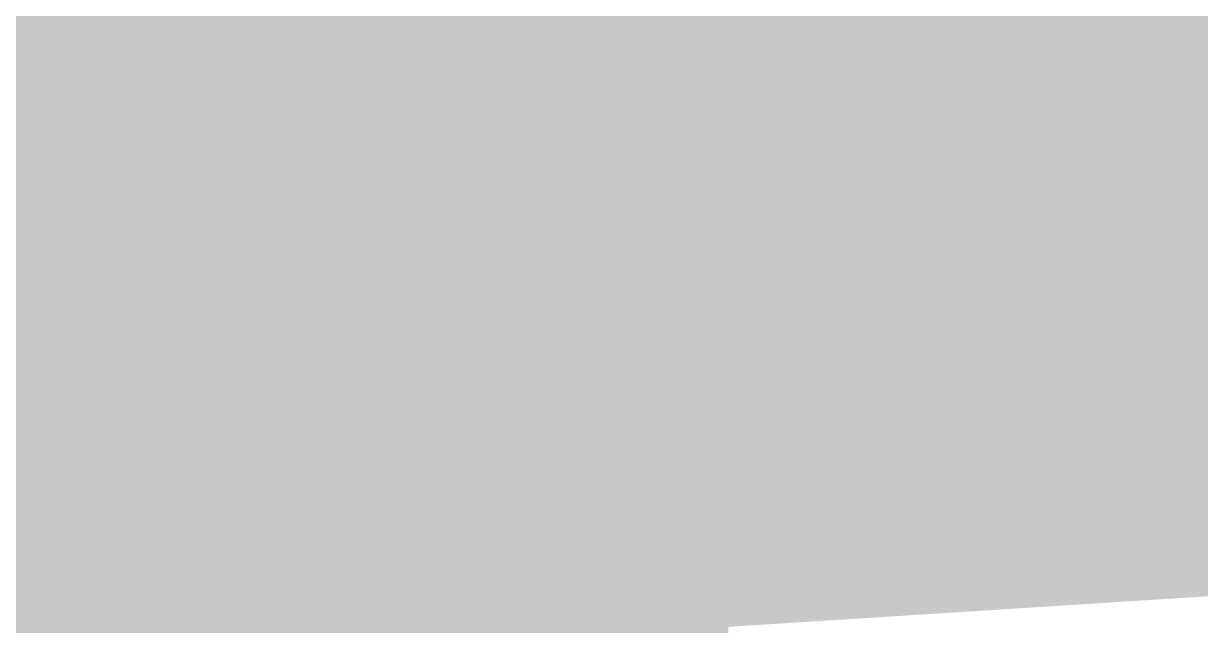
# Model space of a CAD drawing. Header units: metres. Extents: x 326467 to 340077, y 1811030 to 1824953.
# Drawn here: x 329133.907 to 329136.467, y 1812529.155 to 1812530.464 of the extents above; entities that cross this region are included whole.
import ezdxf

# ---------------------------------------------------------------- set-up
doc = ezdxf.new("R2010")
doc.units = ezdxf.units.M
doc.header["$MEASUREMENT"] = 0
for name, color, linetype in [('CRZ LINE FOR RIVER OR CREEK', 84, 'Continuous'), ('MANGROOVE', 112, 'Continuous'), ('NDZ-200M FROM CRZ', 30, 'Continuous'), ('SURVEY PLOT BOUNDARY', 35, 'Continuous')]:
    doc.layers.add(name, color=color, linetype=linetype)

# ---------------------------------------------------------------- blocks, each defined once
blk = doc.blocks.new('16')
at = {"layer": 'CRZ LINE FOR RIVER OR CREEK', "ltscale": 0.1, "const_width": 3.0321, "flags": 128}
blk.add_lwpolyline([(328500.1042, 1812715.8481), (328586.46, 1812675.1869), (328687.3649, 1812654.1917), (328814.7943, 1812626.2937), (328896.9786, 1812575.7512), (329009.8235, 1812530.404), (329088.6041, 1812523.7311), (329177.6468, 1812537.1956), (329273.3183, 1812592.8349), (329399.3009, 1812709.3477), (329470.4714, 1812762.2722), (329556.3697, 1812894.128)], dxfattribs=at)
at = {"layer": 'MANGROOVE', "const_width": 3.0321, "flags": 128}
blk.add_lwpolyline([(329306.8242, 1812774.7543), (329245.6573, 1812706.49), (329237.51, 1812698.4662), (329208.9946, 1812670.383), (329184.584, 1812650.3548), (329152.1198, 1812634.4321), (329127.8028, 1812626.5331), (329091.3585, 1812618.7277), (329050.903, 1812614.9966), (329032.712, 1812615.1369), (329024.4683, 1812604.3293), (329021.5618, 1812588.492), (329023.8914, 1812565.6583), (329029.3437, 1812550.5913), (329037.6272, 1812541.6237), (329059.5313, 1812529.7686), (329124.5055, 1812528.7032), (329209.3607, 1812556.4288), (329287.7915, 1812607.677)], dxfattribs=at)
at = {"layer": 'NDZ-200M FROM CRZ', "const_width": 3.0321, "flags": 128}
blk.add_lwpolyline([(328500.1042, 1812715.8481), (328586.46, 1812675.1869), (328687.3649, 1812654.1917), (328814.7943, 1812626.2937), (328896.9786, 1812575.7512), (329009.8235, 1812530.404), (329088.6041, 1812523.7311), (329177.6468, 1812537.1956), (329273.3183, 1812592.8349), (329399.3009, 1812709.3477), (329470.4714, 1812762.2722), (329553.7488, 1812890.105), (329595.2096, 1812950.4347), (329612.0033, 1813031.1715), (329648.9468, 1813103.666), (329700.3755, 1813170.313), (329708.4457, 1813180.7714), (329759.0284, 1813224.1159), (329775.5726, 1813272.5081), (329790.4542, 1813367.4111), (329809.16, 1813433.9815)], dxfattribs=at)
at = {"layer": 'SURVEY PLOT BOUNDARY', "lineweight": 18, "const_width": 0.6064}
blk.add_lwpolyline([(329525.8642, 1812870.1036), (329484.8472, 1812793.5971), (329403.3122, 1812705.2734), (329383.0688, 1812701.3863), (329382.9752, 1812689.2571), (329325.8507, 1812620.9615), (329301.4714, 1812604.9764), (329285.1768, 1812588.9289), (329260.7975, 1812572.9437), (329224.1972, 1812544.923), (329191.7641, 1812533.0433), (329135.1388, 1812529.437), (329082.5248, 1812521.7564), (328901.1458, 1812591.8923)], dxfattribs=at)
for points in [[(328948.875, 1812490.4412), (329029.5988, 1812473.645), (329078.2952, 1812497.5291), (329082.4936, 1812517.7133), (329082.5248, 1812521.7564), (329135.1388, 1812529.437), (329135.014, 1812513.2647), (329097.4154, 1812355.8655), (329077.1097, 1812343.8923), (329047.783, 1812210.6892), (329031.6133, 1812210.814), (328902.2555, 1812211.8122), (328708.2812, 1812221.3957), (328659.8968, 1812237.9423), (328684.8065, 1812322.6597), (328725.2932, 1812330.4339), (328786.7097, 1812431.0429), (328860.0351, 1812503.2567), (328779.4984, 1812544.3113), (328800.2098, 1812608.8445), (328808.201, 1812596.6529), (328808.1698, 1812592.6098), (328848.3134, 1812555.9102), (328896.5418, 1812519.1482)], [(329284.74, 1812532.3259), (329231.97, 1812504.4299), (329175.376, 1812504.8666), (329171.2712, 1812496.8116), (329159.1439, 1812496.9052), (329159.2375, 1812509.0344), (329135.014, 1812513.2647), (329135.1388, 1812529.437), (329191.7641, 1812533.0433), (329224.1972, 1812544.923), (329260.7975, 1812572.9437)]]:
    blk.add_lwpolyline(points, close=True, dxfattribs=at)

msp = doc.modelspace()

# ---------------------------------------------------------------- block references
msp.add_blockref('16', (0, 0))

doc.saveas('drawing.dxf')
